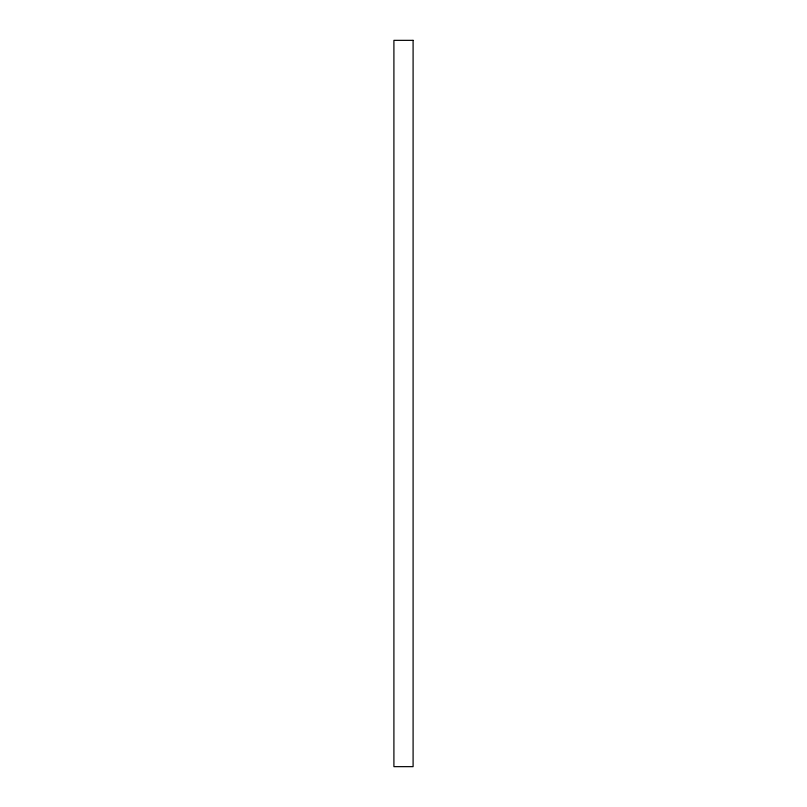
<?xml version="1.0" encoding="UTF-8"?>
<svg xmlns="http://www.w3.org/2000/svg" width="807" height="807" viewBox="0 0 807 807"><rect width="100%" height="100%" fill="white"/><g stroke="black" fill="none" stroke-linecap="round" stroke-linejoin="round"><path stroke-width="1.21" d="M413.093 40.35L393.907 40.35L393.907 766.65L413.093 766.65L413.093 40.35"/></g></svg>
